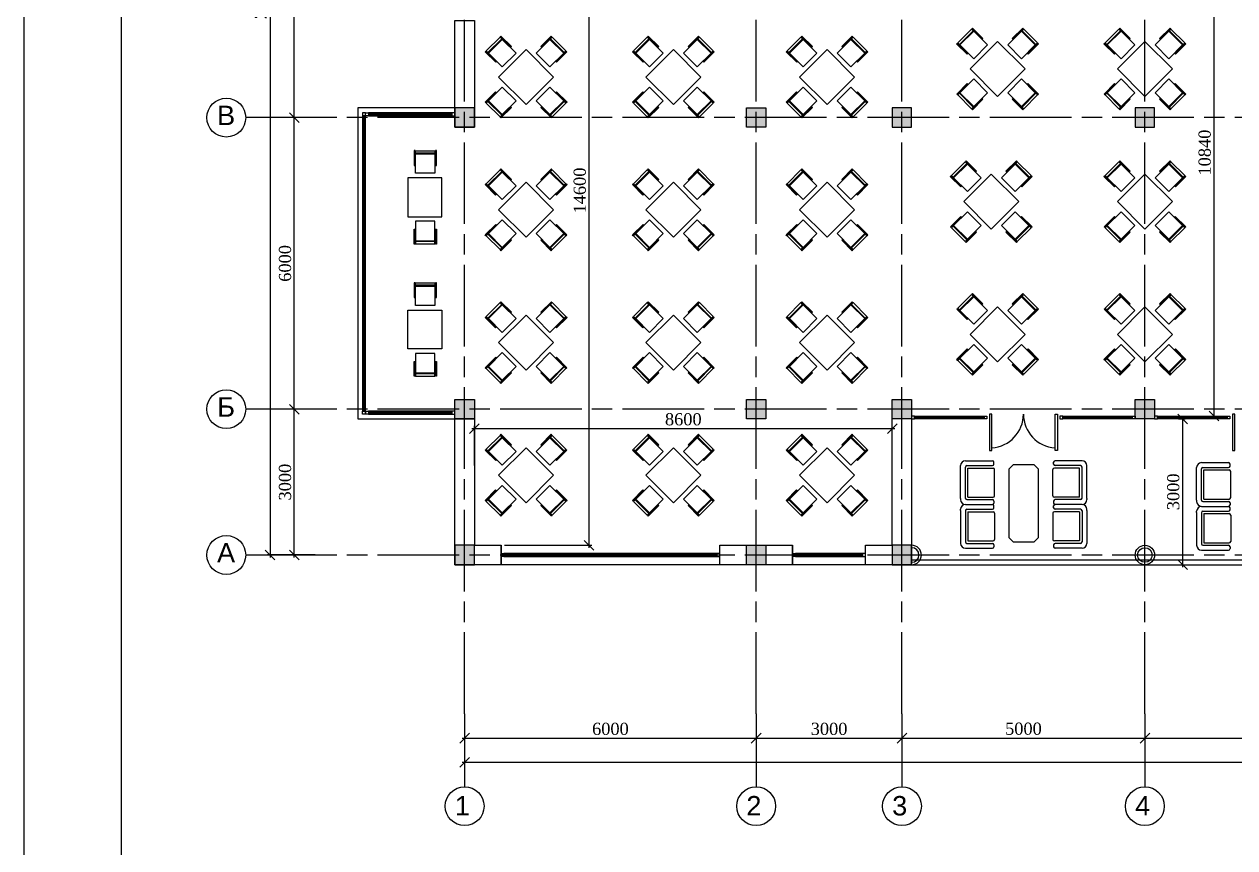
# Model space of a CAD drawing. Header units: inches. Extents: x 2870606 to 3671143, y -733551 to -473558.
# Drawn here: x 3144143 to 3169057, y -527448 to -510501 of the extents above; entities that cross this region are included whole.
import ezdxf

# ---------------------------------------------------------------- set-up
doc = ezdxf.new("R2010")
doc.units = ezdxf.units.IN
doc.header["$MEASUREMENT"] = 0
doc.linetypes.add('ACAD_ISO08W100', pattern=[36, 24, -3, 6, -3])
doc.layers.add('100_FURNITURE', color=25, linetype='Continuous')
doc.layers.add('A_Windows', color=160, linetype='Continuous')
doc.styles.add('J~stule', font='dutch.ttf')
doc.styles.add('стиль3', font='arial.ttf', dxfattribs={"height": 250})
doc.linetypes.add('FENCELINE1', pattern='A,0.25,-0.1,[133,ltypeshp.shx,S=0.1,R=0,X=-0.1,Y=0],-0.1,1', length=1.45)
doc.dimstyles.new('J~style', dxfattribs={"dimscale": 100, "dimtxt": 2.5, "dimasz": 2, "dimexe": 0.55, "dimexo": 0.725, "dimtad": 1, "dimdec": 0, "dimdsep": 46, "dimtxsty": 'J~stule', "dimblk": 'OBLIQUE', "dimcen": 2, "dimdle": 0.5, "dimadec": 0, "dimazin": 0, "dimtfac": 1, "dimtdec": 0, "dimtmove": 0, "dimatfit": 3, "dimfxl": 1, "dimarcsym": 0})

# ---------------------------------------------------------------- blocks, each defined once
blk = doc.blocks.new('hydyd')
for p, q in [((-820, -29), (-537, 254)), ((-537, 254), (-503, 220)), ((-517, 277), (-531, 263)), ((-531, 263), (-316, 47)), ((-302, 61), (-517, 277)), ((302, 61), (517, 277)), ((531, 263), (316, 47)), ((537, 254), (503, 220)), ((517, 277), (531, 263)), ((820, -29), (537, 254)), ((-503, 220), (-786, -63)), ((-774, -75), (-491, 208)), ((-491, 208), (-208, -75)), ((-316, 47), (-302, 61)), ((491, 208), (208, -75)), ((316, 47), (302, 61)), ((774, -75), (491, 208)), ((503, 220), (786, -63)), ((-827, -33), (-841, -47)), ((-841, -47), (-625, -262)), ((-612, -248), (-827, -33)), ((-786, -63), (-820, -29)), ((-491, -358), (-774, -75)), ((-625, -262), (-612, -248)), ((-208, -75), (-491, -358)), ((208, -75), (491, -358)), ((491, -358), (774, -75)), ((612, -248), (827, -33)), ((625, -262), (612, -248)), ((841, -47), (625, -262)), ((786, -63), (820, -29)), ((827, -33), (841, -47)), ((-627, -867), (-842, -1083)), ((-828, -1097), (-613, -881)), ((-774, -1057), (-491, -774)), ((-613, -881), (-627, -867)), ((-491, -774), (-208, -1057)), ((491, -774), (208, -1057)), ((774, -1057), (491, -774)), ((613, -881), (627, -867)), ((828, -1097), (613, -881)), ((627, -867), (842, -1083)), ((-842, -1083), (-828, -1097)), ((-820, -1103), (-786, -1069)), ((-537, -1386), (-820, -1103)), ((-786, -1069), (-503, -1351)), ((-491, -1339), (-774, -1057)), ((-317, -1177), (-532, -1392)), ((-519, -1406), (-303, -1191)), ((-208, -1057), (-491, -1339)), ((-303, -1191), (-317, -1177)), ((208, -1057), (491, -1339)), ((303, -1191), (317, -1177)), ((519, -1406), (303, -1191)), ((317, -1177), (532, -1392)), ((491, -1339), (774, -1057)), ((786, -1069), (503, -1351)), ((537, -1386), (820, -1103)), ((820, -1103), (786, -1069)), ((842, -1083), (828, -1097)), ((-503, -1351), (-537, -1386)), ((-532, -1392), (-519, -1406)), ((503, -1351), (537, -1386)), ((532, -1392), (519, -1406))]:
    blk.add_line(p, q)
blk.add_lwpolyline([(0, -1131), (566, -566), (0, 0), (-566, -566), (0, -1131)])
blk = doc.blocks.new('_Oblique')
at = {"color": 0, "linetype": 'ByBlock', "lineweight": -2}
blk.add_line((-0.5, -0.5), (0.5, 0.5), dxfattribs=at)
blk = doc.blocks.new('*D304')
at = {"color": 0, "lineweight": -2, "transparency": 16777216}
for p, q in [((3168179, -507723), (3168684, -507723)), ((3168629, -518613), (3168629, -507673)), ((3168179, -518563), (3168684, -518563))]:
    blk.add_line(p, q, dxfattribs=at)
at = {"layer": 'Defpoints', "color": 0, "lineweight": 35, "transparency": 16777216}
for p in [(3168107, -507723), (3168629, -507723), (3168107, -518563)]:
    blk.add_point(p, dxfattribs=at)
at = {"color": 0, "lineweight": -2, "transparency": 16777216, "xscale": 200, "yscale": 200, "zscale": 200}
for p, rotation in [((3168629, -507723), 90), ((3168629, -518563), 270)]:
    blk.add_blockref('_Oblique', p, dxfattribs=dict(at, rotation=rotation))
at = {"color": 0, "transparency": 16777216, "insert": (3168438, -513143), "char_height": 250, "attachment_point": 5, "rotation": 90, "style": 'J~stule'}
blk.add_mtext('10840', dxfattribs=at)
blk = doc.blocks.new('*D312')
at = {"color": 0, "lineweight": -2, "transparency": 16777216}
for p, q in [((3154131, -506623), (3155823, -506623)), ((3155768, -521273), (3155768, -506573)), ((3154029, -521223), (3155823, -521223))]:
    blk.add_line(p, q, dxfattribs=at)
at = {"layer": 'Defpoints', "color": 0, "lineweight": 35, "transparency": 16777216}
for p in [(3154058, -506623), (3155768, -506623), (3153957, -521223)]:
    blk.add_point(p, dxfattribs=at)
at = {"color": 0, "lineweight": -2, "transparency": 16777216, "xscale": 200, "yscale": 200, "zscale": 200}
for p, rotation in [((3155768, -506623), 90), ((3155768, -521223), 270)]:
    blk.add_blockref('_Oblique', p, dxfattribs=dict(at, rotation=rotation))
at = {"color": 0, "transparency": 16777216, "insert": (3155577, -513923), "char_height": 250, "attachment_point": 5, "rotation": 90, "style": 'J~stule'}
blk.add_mtext('14600', dxfattribs=at)
blk = doc.blocks.new('*D314')
at = {"color": 0, "lineweight": -2, "transparency": 16777216}
for p, q in [((3153357, -518822), (3162057, -518822)), ((3153407, -519581), (3153407, -518767)), ((3162007, -519581), (3162007, -518767))]:
    blk.add_line(p, q, dxfattribs=at)
at = {"layer": 'Defpoints', "color": 0, "lineweight": 35, "transparency": 16777216}
for p in [(3162007, -518822), (3153407, -519654), (3162007, -519654)]:
    blk.add_point(p, dxfattribs=at)
at = {"color": 0, "lineweight": -2, "transparency": 16777216, "xscale": 200, "yscale": 200, "zscale": 200, "rotation": 180}
blk.add_blockref('_Oblique', (3153407, -518822), dxfattribs=at)
at = {"color": 0, "lineweight": -2, "transparency": 16777216, "xscale": 200, "yscale": 200, "zscale": 200}
blk.add_blockref('_Oblique', (3162007, -518822), dxfattribs=at)
at = {"color": 0, "transparency": 16777216, "insert": (3157707, -518632), "char_height": 250, "attachment_point": 5, "style": 'J~stule'}
blk.add_mtext('8600', dxfattribs=at)
blk = doc.blocks.new('*D315')
at = {"color": 0, "lineweight": -2, "transparency": 16777216}
for p, q in [((3167895, -518623), (3168037, -518623)), ((3167982, -518573), (3167982, -521673)), ((3167895, -521623), (3168037, -521623))]:
    blk.add_line(p, q, dxfattribs=at)
at = {"layer": 'Defpoints', "color": 0, "lineweight": 35, "transparency": 16777216}
for p in [(3167823, -518623), (3167823, -521623), (3167982, -521623)]:
    blk.add_point(p, dxfattribs=at)
at = {"color": 0, "lineweight": -2, "transparency": 16777216, "xscale": 200, "yscale": 200, "zscale": 200}
for p, rotation in [((3167982, -518623), 90), ((3167982, -521623), 270)]:
    blk.add_blockref('_Oblique', p, dxfattribs=dict(at, rotation=rotation))
at = {"color": 0, "transparency": 16777216, "insert": (3167792, -520123), "char_height": 250, "attachment_point": 5, "rotation": 90, "style": 'J~stule'}
blk.add_mtext('3000', dxfattribs=at)
blk = doc.blocks.new('*U63')
at = {"color": 7, "lineweight": 30}
for points in [[(0, 60), (60, 60), (60, 0), (0, 0)], [(6200, 60), (6140, 60), (6140, 0), (6200, 0)]]:
    blk.add_lwpolyline(points, close=True, dxfattribs=at)
at = {"color": 4, "lineweight": 25}
for points in [[(60, 60), (6140, 60), (6140, 0), (60, 0)], [(60, 35), (6140, 35), (6140, 25), (60, 25)]]:
    blk.add_lwpolyline(points, close=True, dxfattribs=at)
blk = doc.blocks.new('*U64')
at = {"color": 7, "lineweight": 30}
for points in [[(0, 60), (60, 60), (60, 0), (0, 0)], [(1840, 60), (1780, 60), (1780, 0), (1840, 0)]]:
    blk.add_lwpolyline(points, close=True, dxfattribs=at)
at = {"color": 4, "lineweight": 25}
for points in [[(60, 60), (1780, 60), (1780, 0), (60, 0)], [(60, 35), (1780, 35), (1780, 25), (60, 25)]]:
    blk.add_lwpolyline(points, close=True, dxfattribs=at)
blk = doc.blocks.new('*U65')
at = {"color": 7, "lineweight": 30}
for points in [[(0, 60), (60, 60), (60, 0), (0, 0)], [(1500, 60), (1440, 60), (1440, 0), (1500, 0)]]:
    blk.add_lwpolyline(points, close=True, dxfattribs=at)
at = {"color": 4, "lineweight": 25}
for points in [[(60, 60), (1440, 60), (1440, 0), (60, 0)], [(60, 35), (1440, 35), (1440, 25), (60, 25)]]:
    blk.add_lwpolyline(points, close=True, dxfattribs=at)
blk = doc.blocks.new('*U62')
at = {"color": 7, "lineweight": 30}
for points in [[(0, 60), (60, 60), (60, 0), (0, 0)], [(4500, 60), (4440, 60), (4440, 0), (4500, 0)]]:
    blk.add_lwpolyline(points, close=True, dxfattribs=at)
at = {"color": 4, "lineweight": 25}
for points in [[(60, 60), (4440, 60), (4440, 0), (60, 0)], [(60, 35), (4440, 35), (4440, 25), (60, 25)]]:
    blk.add_lwpolyline(points, close=True, dxfattribs=at)
blk = doc.blocks.new('*U73')
at = {"color": 7, "lineweight": 30}
for points in [[(0, 60), (60, 60), (60, 0), (0, 0)], [(1550, 60), (1490, 60), (1490, 0), (1550, 0)]]:
    blk.add_lwpolyline(points, close=True, dxfattribs=at)
at = {"color": 4, "lineweight": 25}
for points in [[(60, 60), (1490, 60), (1490, 0), (60, 0)], [(60, 35), (1490, 35), (1490, 25), (60, 25)]]:
    blk.add_lwpolyline(points, close=True, dxfattribs=at)
blk = doc.blocks.new('*D347')
at = {"color": 0, "lineweight": -2, "transparency": 16777216}
for p, q in [((3150129, -518423), (3149647, -518423)), ((3149702, -521473), (3149702, -518373)), ((3150129, -521423), (3149647, -521423))]:
    blk.add_line(p, q, dxfattribs=at)
at = {"layer": 'Defpoints', "color": 0, "lineweight": 35, "transparency": 16777216}
for p in [(3149702, -518423), (3150202, -518423), (3150202, -521423)]:
    blk.add_point(p, dxfattribs=at)
at = {"color": 0, "lineweight": -2, "transparency": 16777216, "xscale": 200, "yscale": 200, "zscale": 200}
for p, rotation in [((3149702, -518423), 90), ((3149702, -521423), 270)]:
    blk.add_blockref('_Oblique', p, dxfattribs=dict(at, rotation=rotation))
at = {"color": 0, "transparency": 16777216, "insert": (3149512, -519923), "char_height": 250, "attachment_point": 5, "rotation": 90, "style": 'J~stule'}
blk.add_mtext('3000', dxfattribs=at)
blk = doc.blocks.new('*D348')
at = {"color": 0, "lineweight": -2, "transparency": 16777216}
for p, q in [((3150129, -512423), (3149647, -512423)), ((3149702, -518473), (3149702, -512373)), ((3150129, -518423), (3149647, -518423))]:
    blk.add_line(p, q, dxfattribs=at)
at = {"layer": 'Defpoints', "color": 0, "lineweight": 35, "transparency": 16777216}
for p in [(3149702, -512423), (3150202, -512423), (3150202, -518423)]:
    blk.add_point(p, dxfattribs=at)
at = {"color": 0, "lineweight": -2, "transparency": 16777216, "xscale": 200, "yscale": 200, "zscale": 200}
for p, rotation in [((3149702, -512423), 90), ((3149702, -518423), 270)]:
    blk.add_blockref('_Oblique', p, dxfattribs=dict(at, rotation=rotation))
at = {"color": 0, "transparency": 16777216, "insert": (3149512, -515423), "char_height": 250, "attachment_point": 5, "rotation": 90, "style": 'J~stule'}
blk.add_mtext('6000', dxfattribs=at)
blk = doc.blocks.new('*D349')
at = {"color": 0, "lineweight": -2, "transparency": 16777216}
for p, q in [((3150129, -506423), (3149647, -506423)), ((3149702, -512473), (3149702, -506373)), ((3150129, -512423), (3149647, -512423))]:
    blk.add_line(p, q, dxfattribs=at)
at = {"layer": 'Defpoints', "color": 0, "lineweight": 35, "transparency": 16777216}
for p in [(3149702, -506423), (3150202, -506423), (3150202, -512423)]:
    blk.add_point(p, dxfattribs=at)
at = {"color": 0, "lineweight": -2, "transparency": 16777216, "xscale": 200, "yscale": 200, "zscale": 200}
for p, rotation in [((3149702, -506423), 90), ((3149702, -512423), 270)]:
    blk.add_blockref('_Oblique', p, dxfattribs=dict(at, rotation=rotation))
at = {"color": 0, "transparency": 16777216, "insert": (3149512, -509423), "char_height": 250, "attachment_point": 5, "rotation": 90, "style": 'J~stule'}
blk.add_mtext('6000', dxfattribs=at)
blk = doc.blocks.new('*D352')
at = {"color": 0, "lineweight": -2, "transparency": 16777216}
for p, q in [((3150129, -498423), (3149147, -498423)), ((3149202, -498373), (3149202, -521473)), ((3150129, -521423), (3149147, -521423))]:
    blk.add_line(p, q, dxfattribs=at)
at = {"layer": 'Defpoints', "color": 0, "lineweight": 35, "transparency": 16777216}
for p in [(3150202, -498423), (3149202, -521423), (3150202, -521423)]:
    blk.add_point(p, dxfattribs=at)
at = {"color": 0, "lineweight": -2, "transparency": 16777216, "xscale": 200, "yscale": 200, "zscale": 200}
for p, rotation in [((3149202, -498423), 90), ((3149202, -521423), 270)]:
    blk.add_blockref('_Oblique', p, dxfattribs=dict(at, rotation=rotation))
at = {"color": 0, "transparency": 16777216, "insert": (3149012, -509923), "char_height": 250, "attachment_point": 5, "rotation": 90, "style": 'J~stule'}
blk.add_mtext('23000', dxfattribs=at)
blk = doc.blocks.new('*D292')
at = {"color": 0, "lineweight": -2, "transparency": 16777216}
for p, q in [((3153207, -524765), (3153207, -525247)), ((3159207, -524765), (3159207, -525247)), ((3153157, -525192), (3159257, -525192))]:
    blk.add_line(p, q, dxfattribs=at)
at = {"layer": 'Defpoints', "color": 0, "lineweight": 35, "transparency": 16777216}
for p in [(3153207, -524692), (3159207, -524692), (3159207, -525192)]:
    blk.add_point(p, dxfattribs=at)
at = {"color": 0, "lineweight": -2, "transparency": 16777216, "xscale": 200, "yscale": 200, "zscale": 200, "rotation": 180}
blk.add_blockref('_Oblique', (3153207, -525192), dxfattribs=at)
at = {"color": 0, "lineweight": -2, "transparency": 16777216, "xscale": 200, "yscale": 200, "zscale": 200}
blk.add_blockref('_Oblique', (3159207, -525192), dxfattribs=at)
at = {"color": 0, "transparency": 16777216, "insert": (3156207, -525002), "char_height": 250, "attachment_point": 5, "style": 'J~stule'}
blk.add_mtext('6000', dxfattribs=at)
blk = doc.blocks.new('*D353')
at = {"color": 0, "lineweight": -2, "transparency": 16777216}
for p, q in [((3159207, -524765), (3159207, -525247)), ((3162207, -524765), (3162207, -525247)), ((3159157, -525192), (3162257, -525192))]:
    blk.add_line(p, q, dxfattribs=at)
at = {"layer": 'Defpoints', "color": 0, "lineweight": 35, "transparency": 16777216}
for p in [(3159207, -524692), (3162207, -524692), (3162207, -525192)]:
    blk.add_point(p, dxfattribs=at)
at = {"color": 0, "lineweight": -2, "transparency": 16777216, "xscale": 200, "yscale": 200, "zscale": 200, "rotation": 180}
blk.add_blockref('_Oblique', (3159207, -525192), dxfattribs=at)
at = {"color": 0, "lineweight": -2, "transparency": 16777216, "xscale": 200, "yscale": 200, "zscale": 200}
blk.add_blockref('_Oblique', (3162207, -525192), dxfattribs=at)
at = {"color": 0, "transparency": 16777216, "insert": (3160707, -525002), "char_height": 250, "attachment_point": 5, "style": 'J~stule'}
blk.add_mtext('3000', dxfattribs=at)
blk = doc.blocks.new('*D293')
at = {"color": 0, "lineweight": -2, "transparency": 16777216}
for p, q in [((3162207, -524765), (3162207, -525247)), ((3167207, -524765), (3167207, -525247)), ((3162157, -525192), (3167257, -525192))]:
    blk.add_line(p, q, dxfattribs=at)
at = {"layer": 'Defpoints', "color": 0, "lineweight": 35, "transparency": 16777216}
for p in [(3162207, -524692), (3167207, -524692), (3167207, -525192)]:
    blk.add_point(p, dxfattribs=at)
at = {"color": 0, "lineweight": -2, "transparency": 16777216, "xscale": 200, "yscale": 200, "zscale": 200, "rotation": 180}
blk.add_blockref('_Oblique', (3162207, -525192), dxfattribs=at)
at = {"color": 0, "lineweight": -2, "transparency": 16777216, "xscale": 200, "yscale": 200, "zscale": 200}
blk.add_blockref('_Oblique', (3167207, -525192), dxfattribs=at)
at = {"color": 0, "transparency": 16777216, "insert": (3164707, -524999), "char_height": 250, "attachment_point": 5, "style": 'J~stule'}
blk.add_mtext('5000', dxfattribs=at)
blk = doc.blocks.new('*D294')
at = {"color": 0, "lineweight": -2, "transparency": 16777216}
for p, q in [((3167207, -524765), (3167207, -525247)), ((3172207, -524765), (3172207, -525247)), ((3167157, -525192), (3172257, -525192))]:
    blk.add_line(p, q, dxfattribs=at)
at = {"layer": 'Defpoints', "color": 0, "lineweight": 35, "transparency": 16777216}
for p in [(3167207, -524692), (3172207, -524692), (3172207, -525192)]:
    blk.add_point(p, dxfattribs=at)
at = {"color": 0, "lineweight": -2, "transparency": 16777216, "xscale": 200, "yscale": 200, "zscale": 200, "rotation": 180}
blk.add_blockref('_Oblique', (3167207, -525192), dxfattribs=at)
at = {"color": 0, "lineweight": -2, "transparency": 16777216, "xscale": 200, "yscale": 200, "zscale": 200}
blk.add_blockref('_Oblique', (3172207, -525192), dxfattribs=at)
at = {"color": 0, "transparency": 16777216, "insert": (3169707, -524999), "char_height": 250, "attachment_point": 5, "style": 'J~stule'}
blk.add_mtext('5000', dxfattribs=at)
blk = doc.blocks.new('*D303')
at = {"color": 0, "lineweight": -2, "transparency": 16777216}
for p, q in [((3153207, -524765), (3153207, -525747)), ((3213207, -524765), (3213207, -525747)), ((3213257, -525692), (3153157, -525692))]:
    blk.add_line(p, q, dxfattribs=at)
at = {"layer": 'Defpoints', "color": 0, "lineweight": 35, "transparency": 16777216}
for p in [(3153207, -524692), (3213207, -524692), (3153207, -525692)]:
    blk.add_point(p, dxfattribs=at)
at = {"color": 0, "lineweight": -2, "transparency": 16777216, "xscale": 200, "yscale": 200, "zscale": 200, "rotation": 180}
blk.add_blockref('_Oblique', (3153207, -525692), dxfattribs=at)
at = {"color": 0, "lineweight": -2, "transparency": 16777216, "xscale": 200, "yscale": 200, "zscale": 200}
blk.add_blockref('_Oblique', (3213207, -525692), dxfattribs=at)
at = {"color": 0, "transparency": 16777216, "insert": (3183207, -525502), "char_height": 250, "attachment_point": 5, "style": 'J~stule'}
blk.add_mtext('60000', dxfattribs=at)

msp = doc.modelspace()

# ---------------------------------------------------------------- hatches: boundary and pattern name
h = msp.add_hatch(color=256)
h.dxf.hatch_style = 1
h.paths.add_polyline_path([(3153406.57, -512623.13), (3153406.57, -512223.13), (3153006.57, -512223.13), (3153006.57, -512623.13)])
h = msp.add_hatch(color=256)
h.dxf.hatch_style = 1
h.paths.add_polyline_path([(3159006.57, -512623.13), (3159006.57, -512223.13), (3159406.57, -512223.13), (3159406.57, -512623.13)])
h = msp.add_hatch(color=256)
h.dxf.hatch_style = 1
h.paths.add_polyline_path([(3162406.57, -512623.13), (3162406.57, -512223.13), (3162006.57, -512223.13), (3162006.57, -512623.13)])
h = msp.add_hatch(color=256)
h.dxf.hatch_style = 1
h.paths.add_polyline_path([(3167406.57, -512623.13), (3167406.57, -512223.13), (3167006.57, -512223.13), (3167006.57, -512623.13)])
h = msp.add_hatch(color=256)
h.dxf.hatch_style = 1
h.paths.add_polyline_path([(3153006.57, -518623.13), (3153006.57, -518223.13), (3153406.57, -518223.13), (3153406.57, -518623.13)])
h = msp.add_hatch(color=256)
h.dxf.hatch_style = 1
h.paths.add_polyline_path([(3159006.57, -518623.13), (3159006.57, -518223.13), (3159406.57, -518223.13), (3159406.57, -518623.13)])
h = msp.add_hatch(color=256)
h.dxf.hatch_style = 1
h.paths.add_polyline_path([(3162006.57, -518623.13), (3162006.57, -518223.13), (3162406.57, -518223.13), (3162406.57, -518623.13)])
h = msp.add_hatch(color=256)
h.dxf.hatch_style = 1
h.paths.add_polyline_path([(3167006.57, -518623.13), (3167006.57, -518223.13), (3167406.57, -518223.13), (3167406.57, -518623.13)])
h = msp.add_hatch(color=256)
h.dxf.hatch_style = 1
h.paths.add_polyline_path([(3153406.57, -521623.13), (3153406.57, -521223.13), (3153006.57, -521223.13), (3153006.57, -521623.13)])
h = msp.add_hatch(color=256)
h.dxf.hatch_style = 1
h.paths.add_polyline_path([(3159006.57, -521623.13), (3159006.57, -521223.13), (3159406.57, -521223.13), (3159406.57, -521623.13)])
h = msp.add_hatch(color=256)
h.dxf.hatch_style = 1
h.paths.add_polyline_path([(3162406.57, -521623.13), (3162406.57, -521223.13), (3162006.57, -521223.13), (3162006.57, -521623.13)])

# ---------------------------------------------------------------- linework, layer by layer
at = {"color": 252, "linetype": 'ACAD_ISO08W100', "ltscale": 70}
for p, q in [((3153206.57, -524692.02), (3153206.57, -496403.85)), ((3159206.57, -524692.02), (3159206.57, -496403.85)), ((3162206.57, -524692.02), (3162206.57, -496403.85)), ((3167206.57, -524692.02), (3167206.57, -496403.85)), ((3216095.49, -512423.13), (3150201.8, -512423.13)), ((3216095.49, -518423.13), (3150201.8, -518423.13)), ((3216095.49, -521423.13), (3150201.8, -521423.13))]:
    msp.add_line(p, q, dxfattribs=at)
at = {"linetype": 'Continuous'}
for p, q in [((3150201.8, -512423.13), (3148701.8, -512423.13)), ((3150201.8, -518423.13), (3148701.8, -518423.13)), ((3150201.8, -521423.13), (3148701.8, -521423.13)), ((3153206.57, -524692.02), (3153206.57, -526192.02)), ((3159206.57, -524692.02), (3159206.57, -526192.02)), ((3162206.57, -524692.02), (3162206.57, -526192.02)), ((3167206.57, -524692.02), (3167206.57, -526192.02))]:
    msp.add_line(p, q, dxfattribs=at)
for p, q in [((3152167.38, -513102), (3152167.38, -513406.41)), ((3152186.88, -513102), (3152167.38, -513102)), ((3152186.88, -513406.41), (3152186.88, -513102)), ((3152195.02, -513151.94), (3152195.02, -513103.5)), ((3152195.02, -513103.5), (3152595.02, -513103.5)), ((3152595.02, -513151.94), (3152195.02, -513151.94)), ((3152195.02, -513568.91), (3152195.02, -513168.91)), ((3152195.02, -513168.91), (3152595.02, -513168.91)), ((3152595.02, -513103.5), (3152595.02, -513151.94)), ((3152595.02, -513168.91), (3152595.02, -513568.91)), ((3152605.42, -513102), (3152605.42, -513406.41)), ((3152624.92, -513102), (3152605.42, -513102)), ((3152624.92, -513406.41), (3152624.92, -513102)), ((3152167.38, -513406.41), (3152186.88, -513406.41)), ((3152605.42, -513406.41), (3152624.92, -513406.41)), ((3152595.02, -513568.91), (3152195.02, -513568.91)), ((3152195.02, -514557.35), (3152195.02, -514957.35)), ((3152595.02, -514557.35), (3152195.02, -514557.35)), ((3152595.02, -514957.35), (3152595.02, -514557.35)), ((3152167.38, -515024.26), (3152167.38, -514719.85)), ((3152167.38, -514719.85), (3152186.88, -514719.85)), ((3152186.88, -514719.85), (3152186.88, -515024.26)), ((3152195.02, -514957.35), (3152595.02, -514957.35)), ((3152605.42, -515024.26), (3152605.42, -514719.85)), ((3152605.42, -514719.85), (3152624.92, -514719.85)), ((3152624.92, -514719.85), (3152624.92, -515024.26)), ((3152186.88, -515024.26), (3152167.38, -515024.26)), ((3152195.02, -514974.32), (3152195.02, -515022.76)), ((3152595.02, -514974.32), (3152195.02, -514974.32)), ((3152195.02, -515022.76), (3152595.02, -515022.76)), ((3152595.02, -515022.76), (3152595.02, -514974.32)), ((3152624.92, -515024.26), (3152605.42, -515024.26)), ((3152167.38, -515822), (3152167.38, -516126.41)), ((3152186.88, -515822), (3152167.38, -515822)), ((3152186.88, -516126.41), (3152186.88, -515822)), ((3152195.02, -515871.94), (3152195.02, -515823.5)), ((3152195.02, -515823.5), (3152595.02, -515823.5)), ((3152595.02, -515871.94), (3152195.02, -515871.94)), ((3152195.02, -516288.91), (3152195.02, -515888.91)), ((3152195.02, -515888.91), (3152595.02, -515888.91)), ((3152595.02, -515823.5), (3152595.02, -515871.94)), ((3152595.02, -515888.91), (3152595.02, -516288.91)), ((3152605.42, -515822), (3152605.42, -516126.41)), ((3152624.92, -515822), (3152605.42, -515822)), ((3152624.92, -516126.41), (3152624.92, -515822)), ((3152167.38, -516126.41), (3152186.88, -516126.41)), ((3152605.42, -516126.41), (3152624.92, -516126.41)), ((3152595.02, -516288.91), (3152195.02, -516288.91)), ((3152167.38, -517744.26), (3152167.38, -517439.85)), ((3152167.38, -517439.85), (3152186.88, -517439.85)), ((3152186.88, -517439.85), (3152186.88, -517744.26)), ((3152195.02, -517277.35), (3152195.02, -517677.35)), ((3152595.02, -517277.35), (3152195.02, -517277.35)), ((3152595.02, -517677.35), (3152595.02, -517277.35)), ((3152605.42, -517744.26), (3152605.42, -517439.85)), ((3152605.42, -517439.85), (3152624.92, -517439.85)), ((3152624.92, -517439.85), (3152624.92, -517744.26)), ((3152195.02, -517677.35), (3152595.02, -517677.35)), ((3152195.02, -517694.32), (3152195.02, -517742.76)), ((3152595.02, -517694.32), (3152195.02, -517694.32)), ((3152595.02, -517742.76), (3152595.02, -517694.32)), ((3152186.88, -517744.26), (3152167.38, -517744.26)), ((3152195.02, -517742.76), (3152595.02, -517742.76)), ((3152624.92, -517744.26), (3152605.42, -517744.26)), ((3163413.39, -520258.26), (3163413.39, -519583.26)), ((3163413.39, -520258.26), (3163413.39, -519583.26)), ((3163513.39, -519483.26), (3164069.57, -519483.26)), ((3163513.39, -520258.26), (3163513.39, -519613.26)), ((3163543.39, -519583.26), (3164069.57, -519583.26)), ((3163563.39, -520233.26), (3163563.39, -519633.26)), ((3163563.39, -519633.26), (3164083.39, -519633.26)), ((3164099.57, -519553.26), (3164099.57, -519513.26)), ((3164113.39, -520203.26), (3164113.39, -519663.26)), ((3165313.39, -520203.26), (3165313.39, -519663.26)), ((3165327.22, -519553.26), (3165327.22, -519513.26)), ((3165863.39, -519633.26), (3165343.39, -519633.26)), ((3165913.39, -519483.26), (3165357.22, -519483.26)), ((3165883.39, -519583.26), (3165357.22, -519583.26)), ((3165863.39, -520233.26), (3165863.39, -519633.26)), ((3165913.39, -520258.26), (3165913.39, -519613.26)), ((3166013.39, -520258.26), (3166013.39, -519583.26)), ((3168271.96, -520297.41), (3168271.96, -519622.41)), ((3168271.96, -520297.41), (3168271.96, -519622.41)), ((3168371.96, -519522.41), (3168928.13, -519522.41)), ((3168371.96, -520297.41), (3168371.96, -519652.41)), ((3168401.96, -519622.41), (3168928.13, -519622.41)), ((3168421.96, -520272.41), (3168421.96, -519672.41)), ((3168421.96, -519672.41), (3168941.96, -519672.41)), ((3168958.13, -519592.41), (3168958.13, -519552.41)), ((3168971.96, -520242.41), (3168971.96, -519702.41)), ((3163413.39, -520258.26), (3163413.39, -520283.26)), ((3163413.39, -520258.26), (3163413.39, -520283.26)), ((3163513.39, -520258.26), (3163513.39, -520253.26)), ((3163513.39, -520383.26), (3164069.57, -520383.26)), ((3163513.39, -520383.26), (3164069.57, -520383.26)), ((3163543.39, -520283.26), (3164069.57, -520283.26)), ((3163563.39, -520233.26), (3164083.39, -520233.26)), ((3164099.57, -520313.26), (3164099.57, -520353.26)), ((3164099.57, -520453.26), (3164099.57, -520413.26)), ((3165327.22, -520313.26), (3165327.22, -520353.26)), ((3165327.22, -520453.26), (3165327.22, -520413.26)), ((3165863.39, -520233.26), (3165343.39, -520233.26)), ((3165883.39, -520283.26), (3165357.22, -520283.26)), ((3165913.39, -520383.26), (3165357.22, -520383.26)), ((3165913.39, -520383.26), (3165357.22, -520383.26)), ((3165913.39, -520258.26), (3165913.39, -520253.26)), ((3166013.39, -520258.26), (3166013.39, -520283.26)), ((3168271.96, -520297.41), (3168271.96, -520322.41)), ((3168271.96, -520297.41), (3168271.96, -520322.41)), ((3168371.96, -520297.41), (3168371.96, -520292.41)), ((3168371.96, -520422.41), (3168928.13, -520422.41)), ((3168371.96, -520422.41), (3168928.13, -520422.41)), ((3168401.96, -520322.41), (3168928.13, -520322.41)), ((3168421.96, -520272.41), (3168941.96, -520272.41)), ((3168958.13, -520352.41), (3168958.13, -520392.41)), ((3163413.39, -520508.26), (3163413.39, -520483.26)), ((3163413.39, -520508.26), (3163413.39, -520483.26)), ((3163413.39, -520508.26), (3163413.39, -521183.26)), ((3163413.39, -520508.26), (3163413.39, -521183.26)), ((3163513.39, -520508.26), (3163513.39, -521153.26)), ((3163513.39, -520508.26), (3163513.39, -520513.26)), ((3163543.39, -520483.26), (3164069.57, -520483.26)), ((3163563.39, -520533.26), (3163563.39, -521133.26)), ((3163563.39, -520533.26), (3164083.39, -520533.26)), ((3164113.39, -520563.26), (3164113.39, -521103.26)), ((3165313.39, -520563.26), (3165313.39, -521103.26)), ((3165863.39, -520533.26), (3165343.39, -520533.26)), ((3165883.39, -520483.26), (3165357.22, -520483.26)), ((3165863.39, -520533.26), (3165863.39, -521133.26)), ((3165913.39, -520508.26), (3165913.39, -521153.26)), ((3165913.39, -520508.26), (3165913.39, -520513.26)), ((3166013.39, -520508.26), (3166013.39, -520483.26)), ((3166013.39, -520508.26), (3166013.39, -521183.26)), ((3168271.96, -520547.41), (3168271.96, -520522.41)), ((3168271.96, -520547.41), (3168271.96, -520522.41)), ((3168271.96, -520547.41), (3168271.96, -521222.41)), ((3168271.96, -520547.41), (3168271.96, -521222.41)), ((3168371.96, -520547.41), (3168371.96, -521192.41)), ((3168371.96, -520547.41), (3168371.96, -520552.41)), ((3168401.96, -520522.41), (3168928.13, -520522.41)), ((3168421.96, -520572.41), (3168421.96, -521172.41)), ((3168421.96, -520572.41), (3168941.96, -520572.41)), ((3168958.13, -520492.41), (3168958.13, -520452.41)), ((3168971.96, -520602.41), (3168971.96, -521142.41)), ((3163543.39, -521183.26), (3164069.57, -521183.26)), ((3163563.39, -521133.26), (3164083.39, -521133.26)), ((3165863.39, -521133.26), (3165343.39, -521133.26)), ((3165883.39, -521183.26), (3165357.22, -521183.26)), ((3168421.96, -521172.41), (3168941.96, -521172.41)), ((3163513.39, -521283.26), (3164069.57, -521283.26)), ((3164099.57, -521213.26), (3164099.57, -521253.26)), ((3165327.22, -521213.26), (3165327.22, -521253.26)), ((3165913.39, -521283.26), (3165357.22, -521283.26)), ((3168371.96, -521322.41), (3168928.13, -521322.41)), ((3168401.96, -521222.41), (3168928.13, -521222.41)), ((3168958.13, -521252.41), (3168958.13, -521292.41)), ((3158456.57, -521623.13), (3153956.57, -521623.13)), ((3161456.57, -521623.13), (3159956.57, -521623.13)), ((3162406.57, -521623.13), (3177006.57, -521623.13))]:
    msp.add_line(p, q)
at = {"lineweight": 30}
for p, q in [((3153956.57, -521623.13), (3153956.57, -521223.13)), ((3158456.57, -521623.13), (3158456.57, -521223.13)), ((3159956.57, -521623.13), (3159956.57, -521223.13)), ((3161456.57, -521623.13), (3161456.57, -521223.13)), ((3161456.57, -521623.13), (3161456.57, -521223.13))]:
    msp.add_line(p, q, dxfattribs=at)
at = {"linetype": 'FENCELINE1', "ltscale": 200}
msp.add_line((3162406.57, -521523.13), (3177006.57, -521523.13), dxfattribs=at)
for points in [[(3144143.15, -545903.23), (3144143.15, -491903.23), (3219143.15, -491903.23), (3219143.15, -545903.23)], [(3153006.57, -512223.13), (3153006.57, -512623.13), (3153406.57, -512623.13), (3153406.57, -512223.13)], [(3159406.57, -512223.13), (3159406.57, -512623.13), (3159006.57, -512623.13), (3159006.57, -512223.13)], [(3162006.57, -512223.13), (3162006.57, -512623.13), (3162406.57, -512623.13), (3162406.57, -512223.13)], [(3167006.57, -512223.13), (3167006.57, -512623.13), (3167406.57, -512623.13), (3167406.57, -512223.13)], [(3153406.57, -518223.13), (3153406.57, -518623.13), (3153006.57, -518623.13), (3153006.57, -518223.13)], [(3159406.57, -518223.13), (3159406.57, -518623.13), (3159006.57, -518623.13), (3159006.57, -518223.13)], [(3162406.57, -518223.13), (3162406.57, -518623.13), (3162006.57, -518623.13), (3162006.57, -518223.13)], [(3167406.57, -518223.13), (3167406.57, -518623.13), (3167006.57, -518623.13), (3167006.57, -518223.13)], [(3164006.57, -518523.13), (3164006.57, -519273.13), (3164056.57, -519273.13), (3164056.57, -518523.13)], [(3165406.57, -518523.13), (3165406.57, -519273.13), (3165356.57, -519273.13), (3165356.57, -518523.13)], [(3169006.57, -518523.13), (3169006.57, -519273.13), (3169056.57, -519273.13), (3169056.57, -518523.13)], [(3153006.57, -521223.13), (3153006.57, -521623.13), (3153406.57, -521623.13), (3153406.57, -521223.13)], [(3159406.57, -521223.13), (3159406.57, -521623.13), (3159006.57, -521623.13), (3159006.57, -521223.13)], [(3162006.57, -521223.13), (3162006.57, -521623.13), (3162406.57, -521623.13), (3162406.57, -521223.13)]]:
    msp.add_lwpolyline(points, close=True)
at = {"lineweight": 30}
for points in [[(3146143.15, -545403.23), (3146143.15, -492403.23), (3218643.15, -492403.23), (3218643.15, -545403.23)], [(3153006.57, -510423.13), (3153406.57, -510423.13), (3153406.57, -512623.13), (3153006.57, -512623.13)], [(3153006.57, -518623.13), (3153406.57, -518623.13), (3153406.57, -521223.13), (3153956.57, -521223.13), (3153956.57, -521622.98), (3153006.57, -521622.98)], [(3158456.57, -521223.13), (3159956.57, -521223.13), (3159956.57, -521623.13), (3158456.57, -521623.13)]]:
    msp.add_lwpolyline(points, close=True, dxfattribs=at)
msp.add_lwpolyline([(3153006.57, -512223.13), (3151006.57, -512223.13), (3151006.57, -518623.13), (3153006.57, -518623.13)])
at = {"elevation": 1194.4}
for points in [[(3152035.18, -513663.13), (3152035.18, -514463.13), (3152735.18, -514463.13), (3152735.18, -513663.13), (3152035.18, -513663.13)], [(3152035.18, -517183.13), (3152035.18, -516383.13), (3152735.18, -516383.13), (3152735.18, -517183.13), (3152035.18, -517183.13)]]:
    msp.add_lwpolyline(points, dxfattribs=at)
at = {"lineweight": 30}
msp.add_lwpolyline([(3161456.57, -521223.13), (3162006.57, -521223.13), (3162006.57, -518223.13), (3162406.57, -518223.13), (3162406.57, -521623.13), (3161456.57, -521623.13)], dxfattribs=at)
at = {"linetype": 'Continuous'}
for centre in [(3148301.8, -512423.13), (3148301.8, -518423.13), (3148301.8, -521423.13), (3153206.57, -526592.02), (3159206.57, -526592.02), (3162206.57, -526592.02), (3167206.57, -526592.02)]:
    msp.add_circle(centre, 400, dxfattribs=at)
at = {"lineweight": 30}
for radius in [200, 150]:
    msp.add_circle((3167206.57, -521423.13), radius, dxfattribs=at)
for centre, radius, start, end in [((3164006.57, -518523.13), 700, 274.096044, 0), ((3165406.57, -518523.13), 700, 180, 265.903956), ((3163513.39, -519583.26), 100, 90, 180), ((3163543.39, -519613.26), 30, 90, 180), ((3164069.57, -519513.26), 30, 0, 90), ((3164069.57, -519553.26), 30, 270, 0), ((3164083.39, -519663.26), 30, 0, 90), ((3165343.39, -519663.26), 30, 90, 180), ((3165357.22, -519513.26), 30, 90, 180), ((3165357.22, -519553.26), 30, 180, 270), ((3165883.39, -519613.26), 30, 0, 90), ((3165913.39, -519583.26), 100, 0, 90), ((3168371.96, -519622.41), 100, 90, 180), ((3168401.96, -519652.41), 30, 90, 180), ((3168928.13, -519552.41), 30, 0, 90), ((3168928.13, -519592.41), 30, 270, 0), ((3168941.96, -519702.41), 30, 0, 90), ((3163513.39, -520283.26), 100, 180, 270), ((3163513.39, -520483.26), 100, 90, 180), ((3163543.39, -520253.26), 30, 180, 270), ((3164069.57, -520313.26), 30, 0, 90), ((3164069.57, -520353.26), 30, 270, 0), ((3164069.57, -520413.26), 30, 0, 90), ((3164083.39, -520203.26), 30, 270, 0), ((3165343.39, -520203.26), 30, 180, 270), ((3165357.22, -520313.26), 30, 90, 180), ((3165357.22, -520353.26), 30, 180, 270), ((3165357.22, -520413.26), 30, 90, 180), ((3165883.39, -520253.26), 30, 270, 0), ((3165913.39, -520283.26), 100, 270, 0), ((3165913.39, -520483.26), 100, 0, 90), ((3168371.96, -520322.41), 100, 180, 270), ((3168371.96, -520522.41), 100, 90, 180), ((3168401.96, -520292.41), 30, 180, 270), ((3168928.13, -520352.41), 30, 0, 90), ((3168928.13, -520392.41), 30, 270, 0), ((3168928.13, -520452.41), 30, 0, 90), ((3168941.96, -520242.41), 30, 270, 0), ((3163543.39, -520513.26), 30, 90, 180), ((3164069.57, -520453.26), 30, 270, 0), ((3164083.39, -520563.26), 30, 0, 90), ((3165343.39, -520563.26), 30, 90, 180), ((3165357.22, -520453.26), 30, 180, 270), ((3165883.39, -520513.26), 30, 0, 90), ((3168401.96, -520552.41), 30, 90, 180), ((3168928.13, -520492.41), 30, 270, 0), ((3168941.96, -520602.41), 30, 0, 90), ((3163513.39, -521183.26), 100, 180, 270), ((3163543.39, -521153.26), 30, 180, 270), ((3164069.57, -521213.26), 30, 0, 90), ((3164083.39, -521103.26), 30, 270, 0), ((3165343.39, -521103.26), 30, 180, 270), ((3165357.22, -521213.26), 30, 90, 180), ((3165883.39, -521153.26), 30, 270, 0), ((3165913.39, -521183.26), 100, 270, 0), ((3168941.96, -521142.41), 30, 270, 0), ((3164069.57, -521253.26), 30, 270, 0), ((3165357.22, -521253.26), 30, 180, 270), ((3168371.96, -521222.41), 100, 180, 270), ((3168401.96, -521192.41), 30, 180, 270), ((3168928.13, -521252.41), 30, 0, 90), ((3168928.13, -521292.41), 30, 270, 0)]:
    msp.add_arc(centre, radius, start, end)
for radius in [200, 150]:
    msp.add_arc((3162406.57, -521423.13), radius, 270, 90, dxfattribs=at)
at = {"layer": '100_FURNITURE', "color": 0}
for p, q in [((3164413.39, -519649.31), (3164502.68, -519560.03)), ((3164413.39, -521070.74), (3164413.39, -519649.31)), ((3164502.68, -519560.03), (3164924.1, -519560.03)), ((3164924.1, -519560.03), (3165013.39, -519649.31)), ((3165013.39, -519649.31), (3165013.39, -521070.74)), ((3164502.68, -521160.03), (3164413.39, -521070.74)), ((3164924.1, -521160.03), (3164502.68, -521160.03)), ((3165013.39, -521070.74), (3164924.1, -521160.03))]:
    msp.add_line(p, q, dxfattribs=at)

# ---------------------------------------------------------------- block references
at = {"rotation": 180}
for p in [(3164174.75, -511985.88), (3164044.22, -514717.05), (3154472.21, -514885.48), (3154472.21, -517616.85)]:
    msp.add_blockref('hydyd', p, dxfattribs=at)
at = {"xscale": -1, "rotation": 180}
for p in [(3167206.57, -511985.88), (3167206.57, -514717.05), (3157503.53, -514885.48), (3160665.88, -514885.48), (3157503.53, -517616.85), (3160665.88, -517616.85)]:
    msp.add_blockref('hydyd', p, dxfattribs=at)
at = {"xscale": -1}
for p in [(3154472.21, -511022.73), (3164174.75, -516316.86), (3154472.21, -519216.86)]:
    msp.add_blockref('hydyd', p, dxfattribs=at)
for p in [(3157503.53, -511022.73), (3160665.88, -511022.73), (3167206.57, -516316.86), (3157503.53, -519216.86), (3160665.88, -519216.86)]:
    msp.add_blockref('hydyd', p)
at = {"layer": 'A_Windows', "color": 5, "lineweight": 30, "xscale": -1}
for name, p, rotation in [('*U63', (3151166.57, -512323.13), 89.99998460706348), ('*U64', (3153006.57, -512383.13), 359.9999846070635), ('*U64', (3153006.57, -518523.13), 359.9999846070635), ('*U62', (3158456.57, -521453.13), 359.9999846070635), ('*U65', (3161456.57, -521453.13), 359.9999846070635)]:
    msp.add_blockref(name, p, dxfattribs=dict(at, rotation=rotation))
at = {"layer": 'A_Windows', "color": 5, "lineweight": 30, "rotation": 180.0000153929365}
for p in [(3163956.57, -518563.13), (3167006.57, -518563.13), (3168956.57, -518563.13)]:
    msp.add_blockref('*U73', p, dxfattribs=at)

# ---------------------------------------------------------------- texts
at = {"linetype": 'Continuous', "char_height": 400, "attachment_point": 2, "style": 'стиль3'}
for s, insert in [('В', (3148297.89, -512177.16)), ('Б', (3148297.89, -518177.16)), ('А', (3148297.89, -521177.16)), ('1', (3153160.29, -526382.35)), ('2', (3159160.29, -526382.35)), ('3', (3162160.29, -526382.35)), ('4', (3167160.29, -526382.35))]:
    msp.add_mtext(s, dxfattribs=dict(at, insert=insert))

# ---------------------------------------------------------------- dimensions: what is measured, and where the dimension line sits
for base, p1, p2, picture, middle in [((3149201.8, -521423.13), (3150201.8, -498423.13), (3150201.8, -521423.13), '*D352', (3149011.78, -509923.13)), ((3149701.8, -506423.13), (3150201.8, -512423.13), (3150201.8, -506423.13), '*D349', (3149511.78, -509423.13)), ((3155768.26, -506623.13), (3153956.57, -521223.13), (3154058.34, -506623.13), '*D312', (3155577.38, -513923.13)), ((3168629.01, -507723.13), (3168106.7, -518563.13), (3168106.7, -507723.13), '*D304', (3168437.96, -513143.13)), ((3149701.8, -512423.13), (3150201.8, -518423.13), (3150201.8, -512423.13), '*D348', (3149511.78, -515423.13)), ((3149701.8, -518423.13), (3150201.8, -521423.13), (3150201.8, -518423.13), '*D347', (3149511.78, -519923.13)), ((3167982.08, -521623.13), (3167822.52, -518623.13), (3167822.52, -521623.13), '*D315', (3167792.06, -520123.13))]:
    dim = msp.add_linear_dim(base=base, p1=p1, p2=p2, angle=90, dimstyle='J~style', override={"dimdec": 1, "dimtdec": 1})
    dim.commit()
    dim.dimension.update_dxf_attribs({"geometry": picture, "text_midpoint": middle})
for base, p1, p2, picture, middle in [((3162006.57, -518822.47), (3153406.57, -519653.85), (3162006.57, -519653.85), '*D314', (3157706.57, -518632.28)), ((3159206.57, -525192.02), (3153206.57, -524692.02), (3159206.57, -524692.02), '*D292', (3156206.57, -525002.01)), ((3153206.57, -525692.02), (3213206.57, -524692.02), (3153206.57, -524692.02), '*D303', (3183206.57, -525502.01)), ((3162206.57, -525192.02), (3159206.57, -524692.02), (3162206.57, -524692.02), '*D353', (3160706.57, -525002.01)), ((3167206.57, -525192.02), (3162206.57, -524692.02), (3167206.57, -524692.02), '*D293', (3164706.57, -524999.32)), ((3172206.57, -525192.02), (3167206.57, -524692.02), (3172206.57, -524692.02), '*D294', (3169706.57, -524999.32))]:
    dim = msp.add_linear_dim(base=base, p1=p1, p2=p2, dimstyle='J~style', override={"dimdec": 1, "dimtdec": 1})
    dim.commit()
    dim.dimension.update_dxf_attribs({"geometry": picture, "text_midpoint": middle})

doc.saveas('drawing.dxf')
